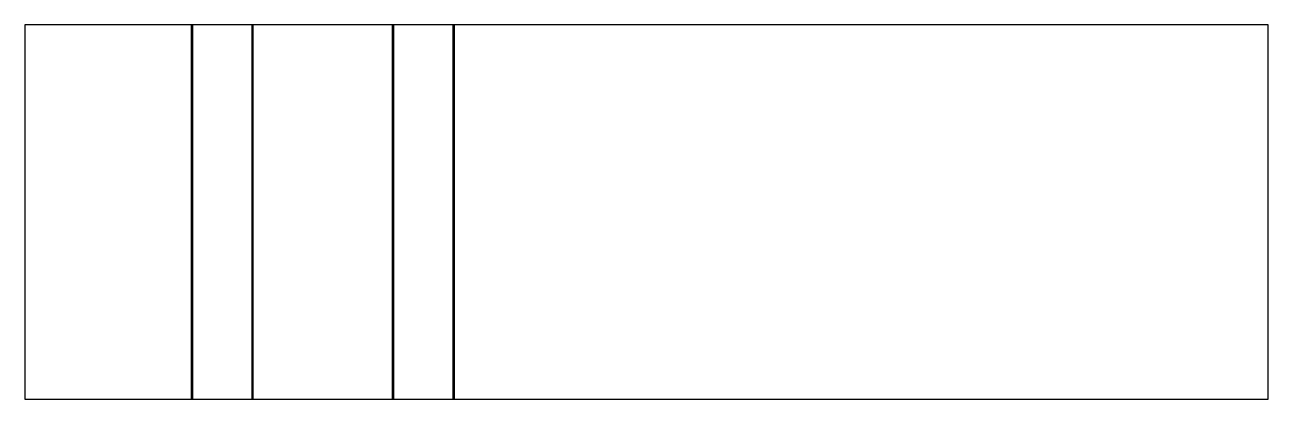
# Model space of a CAD drawing. Header units: millimetres. Extents: x 0 to 2902, y 0 to 872.
import ezdxf

# ---------------------------------------------------------------- set-up
doc = ezdxf.new("R2010")
doc.units = ezdxf.units.MM

msp = doc.modelspace()

# ---------------------------------------------------------------- linework, layer by layer
at = {"layer": 'BEND'}
for p, q in [((390.1, 872, 0), (390.1, 0, 0)), ((531.4, 872, 0), (531.4, 0, 0)), ((859.7, 872, 0), (859.7, 0, 0)), ((1000.9, 872, 0), (1000.9, 0, 0))]:
    msp.add_line(p, q, dxfattribs=at)
at = {"layer": 'BEND_EXTENT'}
for p, q in [((389, 0, 0), (389, 872, 0)), ((391.3, 872, 0), (391.3, 0, 0)), ((530.3, 0, 0), (530.3, 872, 0)), ((532.5, 872, 0), (532.5, 0, 0)), ((858.5, 0, 0), (858.5, 872, 0)), ((860.8, 872, 0), (860.8, 0, 0)), ((999.8, 0, 0), (999.8, 872, 0)), ((1002, 872, 0), (1002, 0, 0))]:
    msp.add_line(p, q, dxfattribs=at)
at = {"layer": 'OUTER_PROFILES'}
msp.add_lwpolyline([(0, 0), (2902, 0), (2902, 872), (0, 872)], close=True, dxfattribs=at)

doc.saveas('drawing.dxf')
